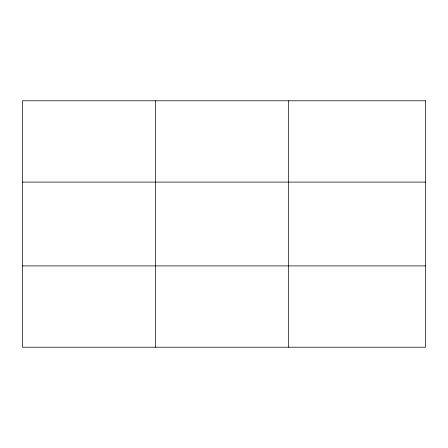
<?xml version="1.0" encoding="UTF-8"?>
<svg xmlns="http://www.w3.org/2000/svg" width="448" height="448" viewBox="0 0 448 448"><rect width="100%" height="100%" fill="white"/><g stroke="black" fill="none" stroke-linecap="round" stroke-linejoin="round"><path stroke-width="0.67" d="M155.456 100.789L155.456 347.211M288.512 100.789L288.512 347.211M22.4 182.106L425.6 182.106M22.4 265.894L425.6 265.894M425.6 100.789L425.6 347.211L22.4 347.211L22.4 100.789L425.6 100.789"/></g></svg>
